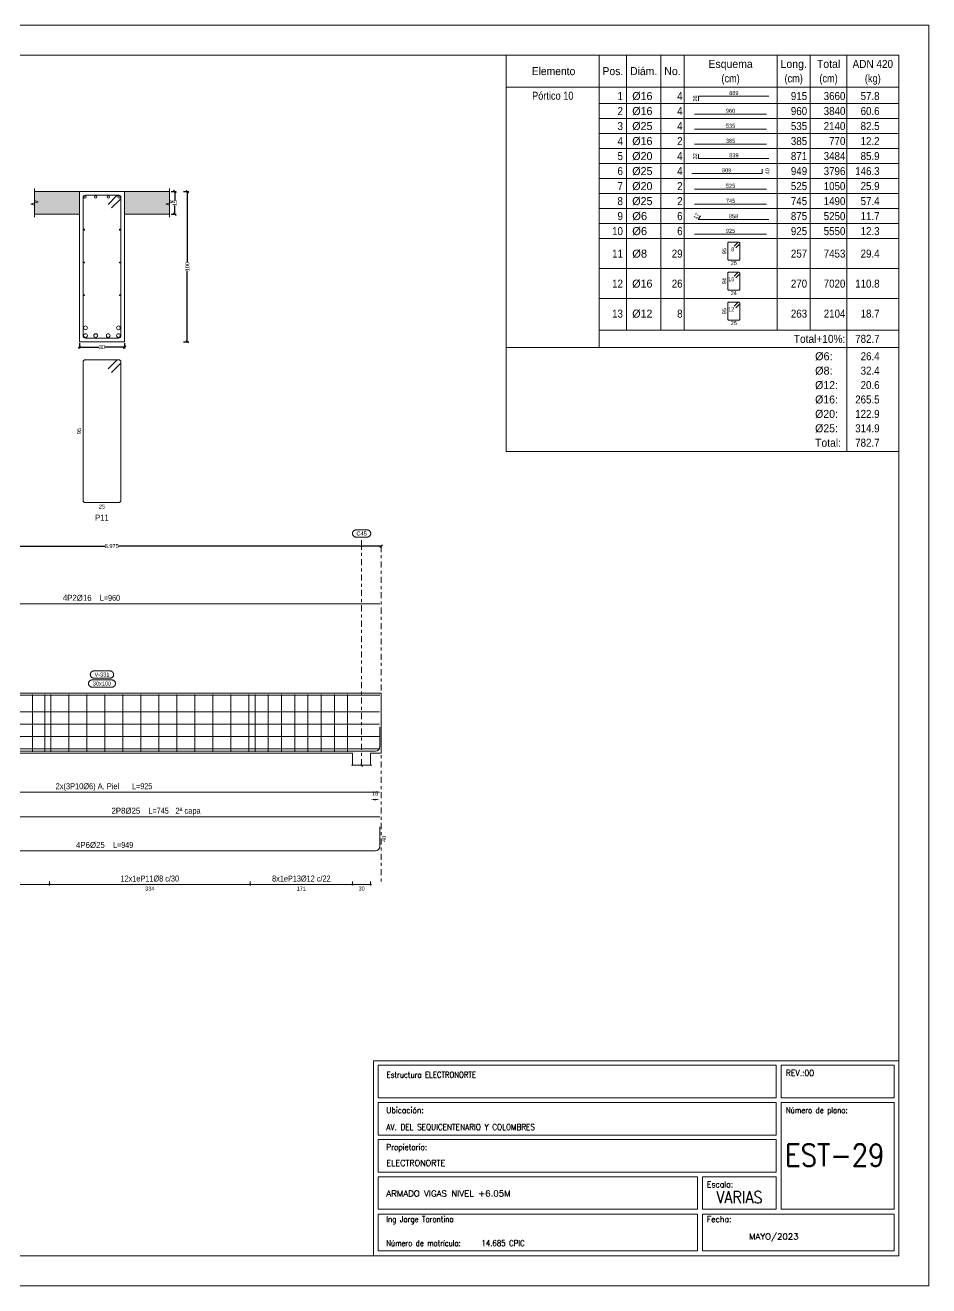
# Model space of a CAD drawing. Header units: millimetres. Extents: x 3 to 479, y -191 to 120.
# Drawn here: x 291.65 to 321.75, y 21.26 to 63.26 of the extents above; entities that cross this region are included whole.
import ezdxf
from ezdxf.enums import TextEntityAlignment as Align

# ---------------------------------------------------------------- set-up
doc = ezdxf.new("R2010")
doc.units = ezdxf.units.MM
doc.linetypes.add('CYPE_RAYAPUNTO', pattern=[0.4125, 0.2025, -0.105, 0, -0.105])
for name, color, linetype, lineweight in [('ALZ_ARM_LONG_ARM_TEXTOS', 3, 'Continuous', 9), ('ALZ_ARM_LONG_TXT_IND_CAPA_ARM_LONG', 3, 'Continuous', 9), ('ALZ_ARM_LONG_TXT_LONG', 3, 'Continuous', 9), ('ALZ_ARM_TRANS_TXT_EST', 3, 'Continuous', 9), ('ALZ_CONT_NUDOS', 122, 'Continuous', 9), ('ALZ_CONT_VIG_HORMIGON', 2, 'Continuous', 9), ('ALZ_COT_COT_ANCLAJES', 3, 'Continuous', 0), ('ALZ_COT_COT_ARM', 3, 'Continuous', 0), ('ALZ_COT_COT_EST', 3, 'Continuous', 0), ('ALZ_COT_COT_LIN_APOYOS', 2, 'CYPE_RAYAPUNTO', 0), ('ALZ_COT_LONGITUD_PROYECTADA', 122, 'Continuous', 0), ('ALZ_COT_TEXTOS_ESTRIBOS', 122, 'Continuous', 0), ('ALZ_REF_COT_LIN_AUX_COTA', 2, 'CYPE_RAYAPUNTO', 9), ('ALZ_REF_REF_NOMBRE', 3, 'Continuous', 9), ('ALZ_REF_REF_REFERENCIA', 3, 'Continuous', 9), ('ALZ_REF_TEXTO_REF_NOMBRE', 3, 'Continuous', 9), ('ALZ_REF_TEXTO_REF_REFERENCIA', 3, 'Continuous', 9), ('ARM_LONGITUDINAL_Ø16', 212, 'Continuous', 9), ('ARM_LONGITUDINAL_Ø25', 20, 'Continuous', 9), ('ARM_LONGITUDINAL_Ø6', 151, 'Continuous', 9), ('ARM_TRANSVERSAL_Ø12', 171, 'Continuous', 9), ('ARM_TRANSVERSAL_Ø16', 212, 'Continuous', 9), ('ARM_TRANSVERSAL_Ø8', 32, 'Continuous', 9), ('CYPE', 7, 'Continuous', 0), ('DESPIECES_TABLA', 7, 'Continuous', 9), ('RECUAD_LIMITES', 2, 'Continuous', 0), ('RECUAD_MARCO', 1, 'Continuous', 20), ('SEC_CONT_FORJADOS_SECCION', 8, 'Continuous', 9), ('SEC_CONT_VIG_HORMIGON_SECCION', 2, 'Continuous', 9), ('SEC_COTAS_SEC_DIM_VIGA', 122, 'Continuous', 0), ('SEC_COTAS_TEXTOS_DESPIECE_ESTRIBADO', 122, 'Continuous', 0), ('SEC_REF_TXT_POSICIONES_ARM_ESTRIBOS', 1, 'Continuous', 9), ('TABLAS', 1, 'Continuous', 9), ('TEXTO_TABLAS', 1, 'Continuous', 0), ('TEXTOS_COTAS_DESPIECES_TABLA', 1, 'Continuous', 0)]:
    doc.layers.add(name, color=color, linetype=linetype, lineweight=lineweight)
doc.styles.add('CYPETXT', font='romans__.ttf', dxfattribs={"height": 0.2})
doc.styles.add('CYPETXT_0.2_romans', font='arial.ttf', dxfattribs={"height": 0.133333})
doc.styles.add('CYPETXT_romans', font='arial.ttf', dxfattribs={"height": 0.2})
doc.dimstyles.new('cype_arrow', dxfattribs={"dimtxt": 0.18, "dimasz": 0.15, "dimexe": 0.05, "dimexo": 0.05, "dimgap": 0, "dimtad": 0, "dimdec": 4, "dimzin": 0, "dimdsep": 46, "dimtxsty": 'CYPETXT_0.2_romans', "dimcen": 0.09, "dimadec": 0, "dimazin": 0, "dimtfac": 1, "dimtdec": 4, "dimtofl": 0, "dimtmove": 2, "dimatfit": 3, "dimfxl": 1, "dimtolj": 1, "dimtzin": 0, "dimarcsym": 0})
doc.dimstyles.new('cype_oblique', dxfattribs={"dimtxt": 0.18, "dimasz": 0.18, "dimexe": 0.05, "dimexo": 0.05, "dimgap": 0, "dimtad": 0, "dimdec": 4, "dimzin": 0, "dimdsep": 46, "dimtxsty": 'CYPETXT_0.2_romans', "dimblk": 'OBLIQUE', "dimtsz": 0.04, "dimcen": 0.09, "dimadec": 0, "dimazin": 0, "dimtfac": 1, "dimtdec": 4, "dimtofl": 0, "dimtmove": 2, "dimatfit": 3, "dimfxl": 1, "dimtolj": 1, "dimtzin": 0, "dimarcsym": 0})

# ---------------------------------------------------------------- blocks, each defined once
blk = doc.blocks.new('*D1189')
at = {"layer": 'Defpoints', "color": 0, "transparency": 16777216}
for p in [(293.453, 52.712), (294.953, 52.712), (294.953, 52.534)]:
    blk.add_point(p, dxfattribs=at)
at = {"layer": 'SEC_COTAS_SEC_DIM_VIGA', "color": 0, "lineweight": -2, "transparency": 16777216}
for p, q in [((293.413, 52.494), (293.493, 52.574)), ((293.453, 52.662), (293.453, 52.484)), ((293.453, 52.534), (294.108, 52.534)), ((294.953, 52.534), (294.298, 52.534)), ((294.913, 52.494), (294.993, 52.574)), ((294.953, 52.662), (294.953, 52.484))]:
    blk.add_line(p, q, dxfattribs=at)
at = {"layer": 'SEC_COTAS_SEC_DIM_VIGA', "color": 0, "transparency": 16777216, "insert": (294.203, 52.534), "char_height": 0.1333, "attachment_point": 5, "style": 'CYPETXT_0.2_romans'}
blk.add_mtext('\\A1;30', dxfattribs=at)
blk = doc.blocks.new('_OBLIQUE')
at = {"color": 0, "linetype": 'ByBlock', "lineweight": -2}
blk.add_line((-0.5, -0.5), (0.5, 0.5), dxfattribs=at)
blk = doc.blocks.new('*D1190')
at = {"layer": 'Defpoints', "color": 0, "transparency": 16777216}
for p in [(296.453, 57.712), (296.63, 57.712), (296.453, 56.962)]:
    blk.add_point(p, dxfattribs=at)
at = {"layer": 'SEC_COTAS_SEC_DIM_VIGA', "color": 0, "lineweight": -2, "transparency": 16777216}
for p, q in [((296.503, 57.712), (296.68, 57.712)), ((296.67, 57.672), (296.59, 57.752)), ((296.63, 57.712), (296.63, 57.427)), ((296.63, 56.962), (296.63, 57.247)), ((296.503, 56.962), (296.68, 56.962)), ((296.67, 56.922), (296.59, 57.002))]:
    blk.add_line(p, q, dxfattribs=at)
at = {"layer": 'SEC_COTAS_SEC_DIM_VIGA', "color": 0, "transparency": 16777216, "insert": (296.63, 57.337), "char_height": 0.1333, "attachment_point": 5, "rotation": 90, "style": 'CYPETXT_0.2_romans'}
blk.add_mtext('\\A1;15', dxfattribs=at)
blk = doc.blocks.new('*D1191')
at = {"layer": 'Defpoints', "color": 0, "transparency": 16777216}
for p in [(296.869, 57.712), (297.046, 57.712), (296.869, 52.712)]:
    blk.add_point(p, dxfattribs=at)
at = {"layer": 'SEC_COTAS_SEC_DIM_VIGA', "color": 0, "lineweight": -2, "transparency": 16777216}
for p, q in [((296.919, 57.712), (297.096, 57.712)), ((297.086, 57.672), (297.006, 57.752)), ((297.046, 57.712), (297.046, 55.353)), ((297.046, 52.712), (297.046, 55.071)), ((296.919, 52.712), (297.096, 52.712)), ((297.086, 52.672), (297.006, 52.752))]:
    blk.add_line(p, q, dxfattribs=at)
at = {"layer": 'SEC_COTAS_SEC_DIM_VIGA', "color": 0, "transparency": 16777216, "insert": (297.046, 55.212), "char_height": 0.1333, "attachment_point": 5, "rotation": 90, "style": 'CYPETXT_0.2_romans'}
blk.add_mtext('\\A1;100', dxfattribs=at)
blk = doc.blocks.new('*D1197')
at = {"layer": 'ALZ_COT_LONGITUD_PROYECTADA', "color": 0, "lineweight": -2, "transparency": 16777216}
for p, q in [((285.513, 45.862), (285.593, 45.942)), ((285.553, 45.902), (294.303, 45.902)), ((303.503, 45.902), (294.754, 45.902)), ((303.463, 45.862), (303.543, 45.942))]:
    blk.add_line(p, q, dxfattribs=at)
at = {"layer": 'Defpoints', "color": 0, "transparency": 16777216}
for p in [(285.553, 45.902), (285.553, 45.902), (303.503, 45.902)]:
    blk.add_point(p, dxfattribs=at)
at = {"layer": 'ALZ_COT_LONGITUD_PROYECTADA', "color": 0, "transparency": 16777216, "insert": (294.528, 45.902), "char_height": 0.1333, "attachment_point": 5, "style": 'CYPETXT_0.2_romans'}
blk.add_mtext('\\A1;8.975', dxfattribs=at)
blk = doc.blocks.new('*D1198')
at = {"layer": 'ALZ_COT_COT_ARM', "color": 0, "transparency": 16777216}
for points in [[(303.303, 37.482), (303.303, 37.432), (303.153, 37.457)], [(303.303, 37.482), (303.303, 37.432), (303.453, 37.457)]]:
    blk.add_solid(points, dxfattribs=at)
at = {"layer": 'Defpoints', "color": 0, "transparency": 16777216}
for p in [(303.153, 37.457), (303.453, 37.457), (303.453, 37.457)]:
    blk.add_point(p, dxfattribs=at)
at = {"layer": 'ALZ_COT_COT_ARM', "color": 0, "transparency": 16777216, "insert": (303.303, 37.661), "char_height": 0.1333, "attachment_point": 5, "style": 'CYPETXT_0.2_romans'}
blk.add_mtext('\\A1;15', dxfattribs=at)

msp = doc.modelspace()

# ---------------------------------------------------------------- hatches: boundary and pattern name
at = {"layer": 'SEC_CONT_FORJADOS_SECCION', "true_color": 0xdad7d3}
for points in [[(291.95306, 57.71183), (293.45306, 57.71183), (293.45306, 56.96183), (291.95306, 56.96183)], [(296.45306, 57.71183), (294.95306, 57.71183), (294.95306, 56.96183), (296.45306, 56.96183)]]:
    msp.add_hatch(color=254, dxfattribs=at).paths.add_polyline_path(points)

# ---------------------------------------------------------------- linework, layer by layer
at = {"layer": 'ALZ_CONT_NUDOS'}
for p, q in [((302.55306, 39.00258), (302.55306, 38.60258)), ((303.15306, 39.00258), (303.15306, 38.60258))]:
    msp.add_line(p, q, dxfattribs=at)
for points in [[(302.55306, 41.00258), (303.15306, 41.00258), (303.50306, 41.00258), (303.50306, 39.00258), (303.15306, 39.00258)], [(302.51306, 38.60258), (302.82306, 38.60258), (302.83806, 38.65258), (302.86806, 38.55258), (302.88306, 38.60258), (303.19306, 38.60258)]]:
    msp.add_lwpolyline(points, dxfattribs=at)
at = {"layer": 'ALZ_CONT_VIG_HORMIGON'}
for p, q in [((285.85306, 41.00258), (302.55306, 41.00258)), ((285.85306, 39.00258), (302.55306, 39.00258))]:
    msp.add_line(p, q, dxfattribs=at)
at = {"layer": 'ALZ_COT_COT_EST'}
for p, q in [((292.45644, 34.62577), (292.45644, 34.72577)), ((299.13644, 34.62577), (299.13644, 34.72577)), ((302.55306, 34.62577), (302.55306, 34.72577))]:
    msp.add_line(p, q, dxfattribs=at)
for points in [[(285.85306, 34.62577), (292.45644, 34.62577), (292.45644, 34.72577)], [(292.45644, 34.62577), (299.13644, 34.62577), (299.13644, 34.72577)], [(299.13644, 34.62577), (302.55306, 34.62577), (302.55306, 34.72577)], [(302.55306, 34.62577), (303.15306, 34.62577), (303.15306, 34.72577)]]:
    msp.add_lwpolyline(points, dxfattribs=at)
for centre in [(292.45644, 34.62577), (292.45644, 34.62577), (299.13644, 34.62577), (299.13644, 34.62577), (302.55306, 34.62577), (302.55306, 34.62577), (303.15306, 34.62577)]:
    msp.add_circle(centre, 0.02, dxfattribs=at)
at = {"layer": 'ALZ_COT_COT_LIN_APOYOS'}
msp.add_line((303.50306, 45.90205), (303.50306, 34.62577), dxfattribs=at)
at = {"layer": 'ALZ_REF_COT_LIN_AUX_COTA'}
for p, q in [((302.85306, 45.90205), (302.85306, 46.20205)), ((302.85306, 38.60258), (302.85306, 45.90205))]:
    msp.add_line(p, q, dxfattribs=at)
at = {"layer": 'ALZ_REF_REF_NOMBRE'}
for points in [[(294.47106, 41.74258), (294.47908, 41.74231), (294.48706, 41.74151), (294.49497, 41.74017), (294.50277, 41.73831), (294.51043, 41.73594), (294.51791, 41.73306), (294.52519, 41.72968), (294.53222, 41.72583), (294.53898, 41.72151), (294.54543, 41.71675), (294.55156, 41.71158), (294.55732, 41.706), (294.5627, 41.70005), (294.56767, 41.69376), (294.57221, 41.68715), (294.5763, 41.68025), (294.57992, 41.67309), (294.58305, 41.66571), (294.58568, 41.65813), (294.5878, 41.6504), (294.58939, 41.64254), (294.59046, 41.63459), (294.591, 41.62659), (294.591, 41.61857), (294.59046, 41.61057), (294.58939, 41.60262), (294.5878, 41.59476), (294.58568, 41.58702), (294.58305, 41.57945), (294.57992, 41.57206), (294.5763, 41.56491), (294.57221, 41.55801), (294.56767, 41.5514), (294.5627, 41.5451), (294.55732, 41.53915), (294.55156, 41.53358), (294.54543, 41.5284), (294.53898, 41.52364), (294.53222, 41.51933), (294.52519, 41.51547), (294.51791, 41.5121), (294.51043, 41.50922), (294.50277, 41.50684), (294.49497, 41.50498), (294.48706, 41.50365), (294.47908, 41.50285), (294.47106, 41.50258), (293.93506, 41.50258), (293.92705, 41.50285), (293.91907, 41.50365), (293.91116, 41.50498), (293.90336, 41.50684), (293.8957, 41.50922), (293.88822, 41.5121), (293.88094, 41.51547), (293.87391, 41.51933), (293.86715, 41.52364), (293.86069, 41.5284), (293.85457, 41.53358), (293.84881, 41.53915), (293.84343, 41.5451), (293.83846, 41.5514), (293.83392, 41.55801), (293.82983, 41.56491), (293.82621, 41.57206), (293.82308, 41.57945), (293.82045, 41.58702), (293.81833, 41.59476), (293.81674, 41.60262), (293.81567, 41.61057), (293.81513, 41.61857), (293.81513, 41.62659), (293.81567, 41.63459), (293.81674, 41.64254), (293.81833, 41.6504), (293.82045, 41.65813), (293.82308, 41.66571), (293.82621, 41.67309), (293.82983, 41.68025), (293.83392, 41.68715), (293.83846, 41.69376), (293.84343, 41.70005), (293.84881, 41.706), (293.85457, 41.71158), (293.86069, 41.71675), (293.86715, 41.72151), (293.87391, 41.72583), (293.88094, 41.72968), (293.88822, 41.73306), (293.8957, 41.73594), (293.90336, 41.73831), (293.91116, 41.74017), (293.91907, 41.74151), (293.92705, 41.74231), (293.93506, 41.74258), (294.47106, 41.74258)], [(294.53206, 41.44258), (294.54008, 41.44231), (294.54806, 41.44151), (294.55597, 41.44017), (294.56377, 41.43831), (294.57143, 41.43594), (294.57891, 41.43306), (294.58619, 41.42968), (294.59322, 41.42583), (294.59998, 41.42151), (294.60643, 41.41675), (294.61256, 41.41158), (294.61832, 41.406), (294.6237, 41.40005), (294.62867, 41.39376), (294.63321, 41.38715), (294.6373, 41.38025), (294.64092, 41.37309), (294.64405, 41.36571), (294.64668, 41.35813), (294.6488, 41.3504), (294.65039, 41.34254), (294.65146, 41.33459), (294.652, 41.32659), (294.652, 41.31857), (294.65146, 41.31057), (294.65039, 41.30262), (294.6488, 41.29476), (294.64668, 41.28702), (294.64405, 41.27945), (294.64092, 41.27206), (294.6373, 41.26491), (294.63321, 41.25801), (294.62867, 41.2514), (294.6237, 41.2451), (294.61832, 41.23915), (294.61256, 41.23358), (294.60643, 41.2284), (294.59998, 41.22364), (294.59322, 41.21933), (294.58619, 41.21547), (294.57891, 41.2121), (294.57143, 41.20922), (294.56377, 41.20684), (294.55597, 41.20498), (294.54806, 41.20365), (294.54008, 41.20285), (294.53206, 41.20258), (293.87406, 41.20258), (293.86605, 41.20285), (293.85807, 41.20365), (293.85016, 41.20498), (293.84236, 41.20684), (293.8347, 41.20922), (293.82722, 41.2121), (293.81994, 41.21547), (293.81291, 41.21933), (293.80615, 41.22364), (293.79969, 41.2284), (293.79357, 41.23358), (293.78781, 41.23915), (293.78243, 41.2451), (293.77746, 41.2514), (293.77292, 41.25801), (293.76883, 41.26491), (293.76521, 41.27206), (293.76208, 41.27945), (293.75945, 41.28702), (293.75733, 41.29476), (293.75574, 41.30262), (293.75467, 41.31057), (293.75413, 41.31857), (293.75413, 41.32659), (293.75467, 41.33459), (293.75574, 41.34254), (293.75733, 41.3504), (293.75945, 41.35813), (293.76208, 41.36571), (293.76521, 41.37309), (293.76883, 41.38025), (293.77292, 41.38715), (293.77746, 41.39376), (293.78243, 41.40005), (293.78781, 41.406), (293.79357, 41.41158), (293.79969, 41.41675), (293.80615, 41.42151), (293.81291, 41.42583), (293.81994, 41.42968), (293.82722, 41.43306), (293.8347, 41.43594), (293.84236, 41.43831), (293.85016, 41.44017), (293.85807, 41.44151), (293.86605, 41.44231), (293.87406, 41.44258), (294.53206, 41.44258)]]:
    msp.add_lwpolyline(points, close=True, dxfattribs=at)
at = {"layer": 'ALZ_REF_REF_REFERENCIA'}
msp.add_lwpolyline([(303.03706, 46.44205), (303.04508, 46.44178), (303.05306, 46.44098), (303.06097, 46.43964), (303.06877, 46.43778), (303.07643, 46.43541), (303.08391, 46.43252), (303.09119, 46.42915), (303.09822, 46.42529), (303.10498, 46.42098), (303.11143, 46.41622), (303.11756, 46.41104), (303.12332, 46.40547), (303.1287, 46.39952), (303.13367, 46.39323), (303.13821, 46.38662), (303.1423, 46.37972), (303.14592, 46.37256), (303.14905, 46.36518), (303.15168, 46.3576), (303.1538, 46.34986), (303.15539, 46.34201), (303.15646, 46.33406), (303.157, 46.32606), (303.157, 46.31804), (303.15646, 46.31003), (303.15539, 46.30209), (303.1538, 46.29423), (303.15168, 46.28649), (303.14905, 46.27892), (303.14592, 46.27153), (303.1423, 46.26438), (303.13821, 46.25748), (303.13367, 46.25086), (303.1287, 46.24457), (303.12332, 46.23862), (303.11756, 46.23305), (303.11143, 46.22787), (303.10498, 46.22311), (303.09822, 46.2188), (303.09119, 46.21494), (303.08391, 46.21157), (303.07643, 46.20869), (303.06877, 46.20631), (303.06097, 46.20445), (303.05306, 46.20312), (303.04508, 46.20231), (303.03706, 46.20205), (302.66906, 46.20205), (302.66105, 46.20231), (302.65307, 46.20312), (302.64516, 46.20445), (302.63736, 46.20631), (302.6297, 46.20869), (302.62222, 46.21157), (302.61494, 46.21494), (302.60791, 46.2188), (302.60115, 46.22311), (302.59469, 46.22787), (302.58857, 46.23305), (302.58281, 46.23862), (302.57743, 46.24457), (302.57246, 46.25086), (302.56792, 46.25748), (302.56383, 46.26438), (302.56021, 46.27153), (302.55708, 46.27892), (302.55445, 46.28649), (302.55233, 46.29423), (302.55074, 46.30209), (302.54967, 46.31003), (302.54913, 46.31804), (302.54913, 46.32606), (302.54967, 46.33406), (302.55074, 46.34201), (302.55233, 46.34986), (302.55445, 46.3576), (302.55708, 46.36518), (302.56021, 46.37256), (302.56383, 46.37972), (302.56792, 46.38662), (302.57246, 46.39323), (302.57743, 46.39952), (302.58281, 46.40547), (302.58857, 46.41104), (302.59469, 46.41622), (302.60115, 46.42098), (302.60791, 46.42529), (302.61494, 46.42915), (302.62222, 46.43252), (302.6297, 46.43541), (302.63736, 46.43778), (302.64516, 46.43964), (302.65307, 46.44098), (302.66105, 46.44178), (302.66906, 46.44205), (303.03706, 46.44205)], close=True, dxfattribs=at)
at = {"layer": 'ARM_LONGITUDINAL_Ø16'}
for points in [[(303.46306, 43.97833), (284.26306, 43.97833)], [(303.46306, 40.93058), (284.26306, 40.93058)]]:
    msp.add_lwpolyline(points, dxfattribs=at)
for centre in [(293.63306, 57.53183), (293.99306, 57.53183), (294.41306, 57.53183), (294.77306, 57.53183)]:
    msp.add_circle(centre, 0.04, dxfattribs=at)
at = {"layer": 'ARM_LONGITUDINAL_Ø25'}
for points in [[(303.46306, 39.87458), (303.46306, 39.22458), (303.45165, 39.16717), (303.41913, 39.11851), (303.37047, 39.086), (303.31306, 39.07458), (285.29306, 39.07458)], [(303.46306, 39.14391), (288.56306, 39.14391)], [(303.46306, 36.54577), (303.46306, 35.89577), (303.45165, 35.83837), (303.41913, 35.78971), (303.37047, 35.75719), (303.31306, 35.74577), (285.29306, 35.74577)], [(303.46306, 36.88577), (288.56306, 36.88577)]]:
    msp.add_lwpolyline(points, dxfattribs=at)
for centre in [(293.65556, 53.17266), (293.65556, 52.91433), (293.99306, 52.91433), (294.41306, 52.91433), (294.75056, 53.17266), (294.75056, 52.91433)]:
    msp.add_circle(centre, 0.0625, dxfattribs=at)
at = {"layer": 'ARM_LONGITUDINAL_Ø6'}
for points in [[(284.95306, 40.37991), (303.45306, 40.37991)], [(284.95306, 39.96791), (303.45306, 39.96791)], [(284.95306, 39.55591), (303.45306, 39.55591)], [(284.95306, 37.70257), (303.45306, 37.70257)]]:
    msp.add_lwpolyline(points, dxfattribs=at)
for centre in [(293.60806, 56.44204), (294.79806, 56.44204), (293.60806, 55.35225), (294.79806, 55.35225), (293.60806, 54.26246), (294.79806, 54.26246)]:
    msp.add_circle(centre, 0.015, dxfattribs=at)
at = {"layer": 'ARM_TRANSVERSAL_Ø12'}
for p, q in [((299.30475, 40.96258), (299.30475, 39.04258)), ((299.74475, 40.96258), (299.74475, 39.04258)), ((300.18475, 40.96258), (300.18475, 39.04258)), ((300.62475, 40.96258), (300.62475, 39.04258)), ((301.06475, 40.96258), (301.06475, 39.04258)), ((301.50475, 40.96258), (301.50475, 39.04258)), ((301.94475, 40.96258), (301.94475, 39.04258)), ((302.38475, 40.96258), (302.38475, 39.04258))]:
    msp.add_line(p, q, dxfattribs=at)
at = {"layer": 'ARM_TRANSVERSAL_Ø16'}
for p, q in [((291.88475, 40.96258), (291.88475, 39.04258)), ((292.30475, 40.96258), (292.30475, 39.04258))]:
    msp.add_line(p, q, dxfattribs=at)
at = {"layer": 'ARM_TRANSVERSAL_Ø8'}
for p, q in [((292.49644, 40.96258), (292.49644, 39.04258)), ((293.09644, 40.96258), (293.09644, 39.04258)), ((293.69644, 40.96258), (293.69644, 39.04258)), ((294.29644, 40.96258), (294.29644, 39.04258)), ((294.89644, 40.96258), (294.89644, 39.04258)), ((295.49644, 40.96258), (295.49644, 39.04258)), ((296.09644, 40.96258), (296.09644, 39.04258)), ((296.69644, 40.96258), (296.69644, 39.04258)), ((297.29644, 40.96258), (297.29644, 39.04258)), ((297.89644, 40.96258), (297.89644, 39.04258)), ((298.49644, 40.96258), (298.49644, 39.04258)), ((299.09644, 40.96258), (299.09644, 39.04258))]:
    msp.add_line(p, q, dxfattribs=at)
for points in [[(294.52606, 57.16815), (294.8089, 57.45099), (294.81916, 57.4635), (294.82679, 57.47776), (294.83148, 57.49324), (294.83306, 57.50933), (294.83148, 57.52543), (294.82679, 57.5409), (294.81916, 57.55517), (294.8089, 57.56767), (294.7964, 57.57793), (294.78214, 57.58555), (294.76666, 57.59025), (294.75056, 57.59183), (293.65556, 57.59183), (293.62399, 57.58555), (293.59723, 57.56767), (293.57934, 57.5409), (293.57306, 57.50933), (293.57306, 52.91433), (293.57934, 52.88276), (293.59723, 52.85599), (293.62399, 52.83811), (293.65556, 52.83183), (294.75056, 52.83183), (294.78214, 52.83811), (294.8089, 52.85599), (294.82679, 52.88276), (294.83306, 52.91433), (294.83306, 57.50933), (294.83148, 57.52543), (294.82679, 57.5409), (294.81916, 57.55517), (294.8089, 57.56767), (294.7964, 57.57793), (294.78214, 57.58555), (294.76666, 57.59025), (294.75056, 57.59183), (294.73766, 57.59082), (294.72507, 57.58779), (294.71311, 57.58284), (294.70207, 57.57607), (294.69223, 57.56767), (294.40939, 57.28482)], [(294.52606, 51.68882), (294.8089, 51.97166), (294.81916, 51.98416), (294.82679, 51.99843), (294.83148, 52.0139), (294.83306, 52.03), (294.83148, 52.04609), (294.82679, 52.06157), (294.81916, 52.07583), (294.8089, 52.08833), (294.7964, 52.09859), (294.78214, 52.10622), (294.76666, 52.11091), (294.75056, 52.1125), (293.65556, 52.1125), (293.62399, 52.10622), (293.59723, 52.08833), (293.57934, 52.06157), (293.57306, 52.03), (293.57306, 47.435), (293.57934, 47.40343), (293.59723, 47.37666), (293.62399, 47.35878), (293.65556, 47.3525), (294.75056, 47.3525), (294.78214, 47.35878), (294.8089, 47.37666), (294.82679, 47.40343), (294.83306, 47.435), (294.83306, 52.03), (294.83148, 52.04609), (294.82679, 52.06157), (294.81916, 52.07583), (294.8089, 52.08833), (294.7964, 52.09859), (294.78214, 52.10622), (294.76666, 52.11091), (294.75056, 52.1125), (294.73766, 52.11148), (294.72507, 52.10846), (294.71311, 52.10351), (294.70207, 52.09674), (294.69223, 52.08833), (294.40939, 51.80549)]]:
    msp.add_lwpolyline(points, dxfattribs=at)
at = {"layer": 'CYPE', "color": 1}
for points in [[(303.24593, 22.25684), (320.74593, 22.25684), (320.74593, 28.75684), (303.24593, 28.75684), (303.24593, 22.25684)], [(303.40593, 27.51684), (316.66593, 27.51684), (316.66593, 28.60684), (303.40593, 28.60684), (303.40593, 27.51684)], [(316.82593, 27.51684), (320.59593, 27.51684), (320.59593, 28.60684), (316.82593, 28.60684), (316.82593, 27.51684)], [(303.40593, 26.27684), (316.66593, 26.27684), (316.66593, 27.36684), (303.40593, 27.36684), (303.40593, 26.27684)], [(316.82593, 23.80684), (320.59593, 23.80684), (320.59593, 27.36684), (316.82593, 27.36684), (316.82593, 23.80684)], [(303.40593, 25.04684), (316.66593, 25.04684), (316.66593, 26.12684), (303.40593, 26.12684), (303.40593, 25.04684)], [(303.40593, 23.80684), (314.04593, 23.80684), (314.04593, 24.88684), (303.40593, 24.88684), (303.40593, 23.80684)], [(314.20593, 23.80684), (316.66593, 23.80684), (316.66593, 24.88684), (314.20593, 24.88684), (314.20593, 23.80684)], [(303.40593, 22.41684), (314.04593, 22.41684), (314.04593, 23.64684), (303.40593, 23.64684), (303.40593, 22.41684)], [(314.20593, 22.41684), (320.59593, 22.41684), (320.59593, 23.64684), (314.20593, 23.64684), (314.20593, 22.41684)]]:
    msp.add_lwpolyline(points, close=True, dxfattribs=at)
at = {"layer": 'DESPIECES_TABLA'}
for points in [[(314.0729, 60.73896), (314.0729, 60.88896), (316.41771, 60.88896)], [(313.94393, 60.29484), (316.34393, 60.29484)], [(313.94393, 59.79484), (316.34393, 59.79484)], [(313.94393, 59.29484), (316.34393, 59.29484)], [(314.07282, 58.964), (314.07282, 58.814), (316.41772, 58.814)], [(313.85167, 58.31405), (316.1936, 58.31405), (316.1936, 58.46405)], [(313.94393, 57.79484), (316.34393, 57.79484)], [(313.94393, 57.29484), (316.34393, 57.29484)], [(314.13661, 56.91022), (314.06161, 56.78032), (316.42067, 56.78032)], [(313.94393, 56.29484), (316.34393, 56.29484)], [(315.31723, 55.8412), (315.43966, 55.96363), (315.4444, 55.96941), (315.44792, 55.97599), (315.45009, 55.98314), (315.45082, 55.99057), (315.45009, 55.998), (315.44792, 56.00515), (315.4444, 56.01173), (315.43966, 56.0175), (315.43389, 56.02224), (315.4273, 56.02576), (315.42016, 56.02793), (315.41272, 56.02866), (315.08534, 56.02866), (315.07076, 56.02576), (315.05841, 56.0175), (315.05015, 56.00515), (315.04725, 55.99057), (315.04725, 55.46675), (315.05015, 55.45218), (315.05841, 55.43982), (315.07076, 55.43156), (315.08534, 55.42866), (315.41272, 55.42866), (315.4273, 55.43156), (315.43966, 55.43982), (315.44792, 55.45218), (315.45082, 55.46675), (315.45082, 55.99057), (315.45009, 55.998), (315.44792, 56.00515), (315.4444, 56.01173), (315.43966, 56.0175), (315.43389, 56.02224), (315.4273, 56.02576), (315.42016, 56.02793), (315.41272, 56.02866), (315.40529, 56.02793), (315.39815, 56.02576), (315.39156, 56.02224), (315.38579, 56.0175), (315.26335, 55.89507)], [(315.31792, 54.84271), (315.43945, 54.96424), (315.44416, 54.96997), (315.44765, 54.97651), (315.4498, 54.9836), (315.45053, 54.99098), (315.4498, 54.99836), (315.44765, 55.00545), (315.44416, 55.01199), (315.43945, 55.01772), (315.43372, 55.02242), (315.42719, 55.02592), (315.42009, 55.02807), (315.41272, 55.02879), (315.08498, 55.02879), (315.07051, 55.02592), (315.05824, 55.01772), (315.05005, 55.00545), (315.04717, 54.99098), (315.04717, 54.46661), (315.05005, 54.45214), (315.05824, 54.43987), (315.07051, 54.43167), (315.08498, 54.42879), (315.41272, 54.42879), (315.42719, 54.43167), (315.43945, 54.43987), (315.44765, 54.45214), (315.45053, 54.46661), (315.45053, 54.99098), (315.4498, 54.99836), (315.44765, 55.00545), (315.44416, 55.01199), (315.43945, 55.01772), (315.43372, 55.02242), (315.42719, 55.02592), (315.42009, 55.02807), (315.41272, 55.02879), (315.40534, 55.02807), (315.39824, 55.02592), (315.39171, 55.02242), (315.38598, 55.01772), (315.26444, 54.89618)], [(315.31757, 53.84195), (315.43956, 53.96394), (315.44428, 53.96969), (315.44778, 53.97625), (315.44994, 53.98337), (315.45067, 53.99077), (315.44994, 53.99818), (315.44778, 54.0053), (315.44428, 54.01186), (315.43956, 54.01761), (315.43381, 54.02233), (315.42724, 54.02584), (315.42012, 54.028), (315.41272, 54.02873), (315.08516, 54.02873), (315.07064, 54.02584), (315.05832, 54.01761), (315.0501, 54.0053), (315.04721, 53.99077), (315.04721, 53.46668), (315.0501, 53.45216), (315.05832, 53.43984), (315.07064, 53.43162), (315.08516, 53.42873), (315.41272, 53.42873), (315.42724, 53.43162), (315.43956, 53.43984), (315.44778, 53.45216), (315.45067, 53.46668), (315.45067, 53.99077), (315.44994, 53.99818), (315.44778, 54.0053), (315.44428, 54.01186), (315.43956, 54.01761), (315.43381, 54.02233), (315.42724, 54.02584), (315.42012, 54.028), (315.41272, 54.02873), (315.40532, 54.028), (315.3982, 54.02584), (315.39163, 54.02233), (315.38588, 54.01761), (315.2639, 53.89563)]]:
    msp.add_lwpolyline(points, dxfattribs=at)
at = {"layer": 'RECUAD_LIMITES'}
msp.add_lwpolyline([(262.34593, 21.25684), (321.74593, 21.25684), (321.74593, 63.25684), (262.34593, 63.25684), (262.34593, 21.25684)], close=True, dxfattribs=at)
at = {"layer": 'RECUAD_MARCO'}
msp.add_lwpolyline([(264.84593, 22.25684), (320.74593, 22.25684), (320.74593, 62.25684), (264.84593, 62.25684), (264.84593, 22.25684)], close=True, dxfattribs=at)
at = {"layer": 'SEC_CONT_FORJADOS_SECCION'}
for points in [[(291.95306, 57.81183), (291.95306, 57.41183), (292.07806, 57.37433), (291.82806, 57.29933), (291.95306, 57.26183), (291.95306, 56.86183)], [(291.95306, 57.71183), (293.45306, 57.71183), (293.45306, 56.96183), (291.95306, 56.96183)], [(296.45306, 57.71183), (294.95306, 57.71183), (294.95306, 56.96183), (296.45306, 56.96183)], [(296.45306, 57.81183), (296.45306, 57.41183), (296.57806, 57.37433), (296.32806, 57.29933), (296.45306, 57.26183), (296.45306, 56.86183)]]:
    msp.add_lwpolyline(points, dxfattribs=at)
at = {"layer": 'SEC_CONT_FORJADOS_SECCION', "color": 254, "true_color": 0xdad7d3}
for points in [[(291.95306, 57.71183), (293.45306, 57.71183), (293.45306, 56.96183), (291.95306, 56.96183)], [(296.45306, 57.71183), (294.95306, 57.71183), (294.95306, 56.96183), (296.45306, 56.96183)]]:
    msp.add_lwpolyline(points, close=True, dxfattribs=at)
at = {"layer": 'SEC_CONT_VIG_HORMIGON_SECCION'}
msp.add_lwpolyline([(294.95306, 57.71183), (293.45306, 57.71183), (293.45306, 52.71183), (294.95306, 52.71183), (294.95306, 57.71183)], close=True, dxfattribs=at)
at = {"layer": 'TABLAS'}
for p, q in [((307.66993, 61.14684), (307.66993, 62.25684)), ((307.66993, 62.25684), (320.74593, 62.25684)), ((310.76993, 61.14684), (310.76993, 62.25684)), ((311.67393, 61.14684), (311.67393, 62.25684)), ((312.82193, 61.14684), (312.82193, 62.25684)), ((313.59393, 61.14684), (313.59393, 62.25684)), ((316.69393, 61.14684), (316.69393, 62.25684)), ((317.79793, 61.14684), (317.79793, 62.25684)), ((319.01793, 61.14684), (319.01793, 62.25684)), ((320.74593, 61.14684), (320.74593, 62.25684)), ((307.66993, 61.19684), (320.74593, 61.19684)), ((307.66993, 52.56684), (307.66993, 61.14684)), ((310.76993, 52.56684), (310.76993, 61.14684)), ((311.67393, 53.09684), (311.67393, 61.14684)), ((312.82193, 53.09684), (312.82193, 61.14684)), ((313.59393, 53.09684), (313.59393, 61.14684)), ((316.69393, 53.09684), (316.69393, 61.14684)), ((317.79793, 53.09684), (317.79793, 61.14684)), ((319.01793, 52.56684), (319.01793, 61.14684)), ((320.74593, 52.56684), (320.74593, 61.14684)), ((310.76993, 53.09684), (320.74593, 53.09684)), ((307.66993, 52.46684), (307.66993, 52.56684)), ((307.66993, 52.51684), (320.74593, 52.51684)), ((310.76993, 52.51684), (310.76993, 52.56684)), ((319.01793, 52.46684), (319.01793, 52.56684)), ((320.74593, 52.46684), (320.74593, 52.56684)), ((307.66993, 51.98684), (307.66993, 52.46684)), ((319.01793, 51.98684), (319.01793, 52.46684)), ((320.74593, 51.98684), (320.74593, 52.46684)), ((307.66993, 51.50684), (307.66993, 51.98684)), ((319.01793, 51.50684), (319.01793, 51.98684)), ((320.74593, 51.50684), (320.74593, 51.98684)), ((307.66993, 51.02684), (307.66993, 51.50684)), ((319.01793, 51.02684), (319.01793, 51.50684)), ((320.74593, 51.02684), (320.74593, 51.50684)), ((307.66993, 50.54684), (307.66993, 51.02684)), ((319.01793, 50.54684), (319.01793, 51.02684)), ((320.74593, 50.54684), (320.74593, 51.02684)), ((307.66993, 50.06684), (307.66993, 50.54684)), ((319.01793, 50.06684), (319.01793, 50.54684)), ((320.74593, 50.06684), (320.74593, 50.54684)), ((307.66993, 49.58684), (307.66993, 50.06684)), ((319.01793, 49.58684), (319.01793, 50.06684)), ((320.74593, 49.58684), (320.74593, 50.06684)), ((307.66993, 49.05684), (307.66993, 49.58684)), ((319.01793, 49.05684), (319.01793, 49.58684)), ((320.74593, 49.05684), (320.74593, 49.58684)), ((307.66993, 49.05684), (320.74593, 49.05684))]:
    msp.add_line(p, q, dxfattribs=at)
at = {"layer": 'TEXTO_TABLAS'}
for p, q in [((310.76993, 60.64684), (320.74593, 60.64684)), ((310.76993, 60.14684), (320.74593, 60.14684)), ((310.76993, 59.64684), (320.74593, 59.64684)), ((310.76993, 59.14684), (320.74593, 59.14684)), ((310.76993, 58.64684), (320.74593, 58.64684)), ((310.76993, 58.14684), (320.74593, 58.14684)), ((310.76993, 57.64684), (320.74593, 57.64684)), ((310.76993, 57.14684), (320.74593, 57.14684)), ((310.76993, 56.64684), (320.74593, 56.64684)), ((310.76993, 56.14684), (320.74593, 56.14684)), ((310.76993, 55.14684), (320.74593, 55.14684)), ((310.76993, 54.14684), (320.74593, 54.14684))]:
    msp.add_line(p, q, dxfattribs=at)

# ---------------------------------------------------------------- texts
at = {"layer": 'ALZ_ARM_LONG_ARM_TEXTOS', "style": 'CYPETXT_romans'}
for s, width, p in [('4P2%%c16', 0.935124, (293.37806, 44.07833)), ('2x(3P10%%c6) A. Piel', 0.851134, (293.71806, 37.80257)), ('2P8%%c25', 0.935124, (294.99956, 36.98577)), ('4P6%%c25', 0.935124, (293.81806, 35.84577))]:
    msp.add_text(s, height=0.2, dxfattribs=dict(at, width=width)).set_placement(p, align=Align.CENTER)
at = {"layer": 'ALZ_ARM_LONG_TXT_IND_CAPA_ARM_LONG', "style": 'CYPETXT_romans', "width": 0.816999}
msp.add_text('2ª capa', height=0.2, dxfattribs=at).set_placement((297.07156, 36.98577), align=Align.CENTER)
at = {"layer": 'ALZ_ARM_LONG_TXT_LONG', "style": 'CYPETXT_romans', "width": 0.785606}
for s, p in [(' L=960', (294.43656, 44.07833)), (' L=925', (295.51006, 37.80257)), (' L=745', (296.05806, 36.98577)), (' L=949', (294.87656, 35.84577))]:
    msp.add_text(s, height=0.2, dxfattribs=at).set_placement(p, align=Align.CENTER)
at = {"layer": 'ALZ_ARM_TRANS_TXT_EST', "style": 'CYPETXT_romans', "width": 0.837616}
for s, p in [('12x1eP11%%c8 c/30', (295.79644, 34.72577)), ('8x1eP13%%c12 c/22', (300.84475, 34.72577))]:
    msp.add_text(s, height=0.2, dxfattribs=at).set_placement(p, align=Align.CENTER)
at = {"layer": 'ALZ_COT_COT_ANCLAJES', "style": 'CYPETXT_romans', "width": 0.872274}
msp.add_text('40', height=0.133333, rotation=90, dxfattribs=at).set_placement((303.52973, 36.14577), align=Align.TOP_CENTER)
at = {"layer": 'ALZ_COT_TEXTOS_ESTRIBOS', "style": 'CYPETXT_romans', "width": 0.872274}
for s, p in [('334', (295.79644, 34.55911)), ('171', (300.84475, 34.55911)), ('30', (302.85306, 34.55911))]:
    msp.add_text(s, height=0.133333, dxfattribs=at).set_placement(p, align=Align.TOP_CENTER)
at = {"layer": 'ALZ_REF_TEXTO_REF_NOMBRE', "style": 'CYPETXT_romans'}
for s, width, p in [('V-331', 0.803518, (294.20306, 41.62258)), ('30x100', 0.875466, (294.20306, 41.32258))]:
    msp.add_text(s, height=0.133333, dxfattribs=dict(at, width=width)).set_placement(p, align=Align.MIDDLE_CENTER)
at = {"layer": 'ALZ_REF_TEXTO_REF_REFERENCIA', "style": 'CYPETXT_romans', "width": 0.8832}
msp.add_text('C45', height=0.133333, dxfattribs=at).set_placement((302.85306, 46.32205), align=Align.MIDDLE_CENTER)
at = {"layer": 'CYPE', "color": 5, "style": 'CYPETXT'}
for s, width, p in [('Estructura ELECTRONORTE', 0.842437, (303.68593, 28.18684)), ('AV. DEL SEQUICENTENARIO Y COLOMBRES', 0.887423, (303.67593, 26.44684)), ('ELECTRONORTE', 0.974409, (303.67593, 25.24684)), ('ARMADO VIGAS NIVEL +6.05M', 1.047361, (303.67593, 24.23247)), ('Ing Jorge Tarantino', 0.851105, (303.67593, 23.37684)), ('14.685 CPIC', 0.851936, (306.84593, 22.57684)), ('MAYO/2023', 1.047361, (315.75593, 22.79684))]:
    msp.add_text(s, height=0.2, dxfattribs=dict(at, width=width)).set_placement(p)
at = {"layer": 'CYPE', "color": 4, "style": 'CYPETXT'}
for s, width, p in [('REV.:00', 0.927655, (316.98593, 28.24684)), ('Ubicación:', 0.90604, (303.67593, 27.00684)), ('Número de plano:', 0.844847, (316.98593, 27.00684)), ('Propietario:', 0.885908, (303.67593, 25.77684)), ('Escala:', 0.925891, (314.35593, 24.53684)), ('Fecha:', 0.933698, (314.35593, 23.37684)), ('Número de matrícula:', 0.83516, (303.67593, 22.57684))]:
    msp.add_text(s, height=0.2, dxfattribs=dict(at, width=width)).set_placement(p)
at = {"layer": 'CYPE', "color": 5, "style": 'CYPETXT'}
for s, height, width, p in [('EST-29', 0.733333, 0.872274, (318.61593, 25.24351)), ('VARIAS', 0.4, 0.869965, (315.43593, 24.00684))]:
    msp.add_text(s, height=height, dxfattribs=dict(at, width=width)).set_placement(p, align=Align.CENTER)
at = {"layer": 'SEC_COTAS_TEXTOS_DESPIECE_ESTRIBADO', "style": 'CYPETXT_romans', "width": 0.872274}
msp.add_text('95', height=0.133333, rotation=90, dxfattribs=at).set_placement((293.5064, 49.7325), align=Align.CENTER)
msp.add_text('25', height=0.133333, dxfattribs=at).set_placement((294.20306, 47.28583), align=Align.TOP_CENTER)
at = {"layer": 'SEC_REF_TXT_POSICIONES_ARM_ESTRIBOS', "style": 'CYPETXT_romans', "width": 0.91451}
msp.add_text('P11', height=0.2, dxfattribs=at).set_placement((294.20306, 46.8525), align=Align.MIDDLE_CENTER)
at = {"layer": 'TEXTO_TABLAS', "style": 'CYPETXT_romans'}
for s, width, p in [('Elemento', 0.923378, (309.24493, 61.72684)), ('Pos.', 0.930268, (311.22193, 61.72684)), ('Diám.', 0.924488, (312.24793, 61.72684)), ('No.', 0.948905, (313.20793, 61.72684)), ('Esquema', 0.93681, (315.14393, 61.96684)), ('Long.', 0.9375, (317.24593, 61.96684)), ('Total', 0.935673, (318.40793, 61.96684)), ('ADN 420', 0.893197, (319.88193, 61.96684)), ('(cm)', 0.819001, (315.14393, 61.48684)), ('(cm)', 0.819001, (317.24593, 61.48684)), ('(cm)', 0.819001, (318.40793, 61.48684)), ('(kg)', 0.827954, (319.88193, 61.48684)), ('Pórtico 10', 0.820327, (309.21993, 60.90684))]:
    msp.add_text(s, height=0.266667, dxfattribs=dict(at, width=width)).set_placement(p, align=Align.MIDDLE_CENTER)
for s, height, width, p in [('1', 0.26667, 0.872274, (311.55793, 60.89684)), ('4', 0.26667, 0.872274, (313.54393, 60.89684)), ('915', 0.266667, 0.872274, (317.69393, 60.89684)), ('3660', 0.266667, 0.872274, (318.96793, 60.89684)), ('57.8', 0.266667, 0.869308, (320.10593, 60.89684)), ('2', 0.26667, 0.872274, (311.55793, 60.39684)), ('4', 0.26667, 0.872274, (313.54393, 60.39684)), ('960', 0.266667, 0.872274, (317.69393, 60.39684)), ('3840', 0.266667, 0.872274, (318.96793, 60.39684)), ('60.6', 0.266667, 0.869308, (320.10593, 60.39684)), ('3', 0.26667, 0.872274, (311.55793, 59.89684)), ('4', 0.26667, 0.872274, (313.54393, 59.89684)), ('535', 0.266667, 0.872274, (317.69393, 59.89684)), ('2140', 0.266667, 0.872274, (318.96793, 59.89684)), ('82.5', 0.266667, 0.869308, (320.10593, 59.89684)), ('4', 0.26667, 0.872274, (311.55793, 59.39684)), ('2', 0.26667, 0.872274, (313.54393, 59.39684)), ('385', 0.266667, 0.872274, (317.69393, 59.39684)), ('770', 0.266667, 0.872274, (318.96793, 59.39684)), ('12.2', 0.266667, 0.869308, (320.10593, 59.39684)), ('5', 0.26667, 0.872274, (311.55793, 58.89684)), ('4', 0.26667, 0.872274, (313.54393, 58.89684)), ('871', 0.266667, 0.872274, (317.69393, 58.89684)), ('3484', 0.266667, 0.872274, (318.96793, 58.89684)), ('85.9', 0.266667, 0.869308, (320.10593, 58.89684)), ('6', 0.26667, 0.872274, (311.55793, 58.39684)), ('4', 0.26667, 0.872274, (313.54393, 58.39684)), ('949', 0.266667, 0.872274, (317.69393, 58.39684)), ('3796', 0.266667, 0.872274, (318.96793, 58.39684)), ('146.3', 0.266667, 0.869965, (320.10593, 58.39684)), ('7', 0.26667, 0.872274, (311.55793, 57.89684)), ('2', 0.26667, 0.872274, (313.54393, 57.89684)), ('525', 0.266667, 0.872274, (317.69393, 57.89684)), ('1050', 0.266667, 0.872274, (318.96793, 57.89684)), ('25.9', 0.266667, 0.869308, (320.10593, 57.89684)), ('8', 0.26667, 0.872274, (311.55793, 57.39684)), ('2', 0.26667, 0.872274, (313.54393, 57.39684)), ('745', 0.266667, 0.872274, (317.69393, 57.39684)), ('1490', 0.266667, 0.872274, (318.96793, 57.39684)), ('57.4', 0.266667, 0.869308, (320.10593, 57.39684)), ('9', 0.26667, 0.872274, (311.55793, 56.89684)), ('6', 0.26667, 0.872274, (313.54393, 56.89684)), ('875', 0.266667, 0.872274, (317.69393, 56.89684)), ('5250', 0.266667, 0.872274, (318.96793, 56.89684)), ('11.7', 0.266667, 0.869308, (320.10593, 56.89684)), ('10', 0.266667, 0.872274, (311.55793, 56.39684)), ('6', 0.26667, 0.872274, (313.54393, 56.39684)), ('925', 0.266667, 0.872274, (317.69393, 56.39684)), ('5550', 0.266667, 0.872274, (318.96793, 56.39684)), ('12.3', 0.266667, 0.869308, (320.10593, 56.39684)), ('11', 0.266667, 0.872274, (311.55793, 55.64684)), ('29', 0.266667, 0.872274, (313.54393, 55.64684)), ('257', 0.266667, 0.872274, (317.69393, 55.64684)), ('7453', 0.266667, 0.872274, (318.96793, 55.64684)), ('29.4', 0.266667, 0.869308, (320.10593, 55.64684)), ('12', 0.266667, 0.872274, (311.55793, 54.64684)), ('26', 0.266667, 0.872274, (313.54393, 54.64684)), ('270', 0.266667, 0.872274, (317.69393, 54.64684)), ('7020', 0.266667, 0.872274, (318.96793, 54.64684)), ('110.8', 0.266667, 0.869965, (320.10593, 54.64684)), ('13', 0.266667, 0.872274, (311.55793, 53.64684)), ('8', 0.26667, 0.872274, (313.54393, 53.64684)), ('263', 0.266667, 0.872274, (317.69393, 53.64684)), ('2104', 0.266667, 0.872274, (318.96793, 53.64684)), ('18.7', 0.266667, 0.869308, (320.10593, 53.64684)), ('Total+10%:', 0.266667, 0.906671, (318.96793, 52.80684)), ('782.7', 0.266667, 0.869965, (320.10593, 52.80684)), ('26.4', 0.266667, 0.869308, (320.10593, 52.22684)), ('32.4', 0.266667, 0.869308, (320.10593, 51.74684)), ('20.6', 0.266667, 0.869308, (320.10593, 51.26684)), ('265.5', 0.266667, 0.869965, (320.10593, 50.78684)), ('122.9', 0.266667, 0.869965, (320.10593, 50.30684)), ('314.9', 0.266667, 0.869965, (320.10593, 49.82684)), ('782.7', 0.266667, 0.869965, (320.10593, 49.34684))]:
    msp.add_text(s, height=height, dxfattribs=dict(at, width=width)).set_placement(p, align=Align.MIDDLE_RIGHT)
for s, width, p in [('%%c16', 0.955414, (311.86793, 60.89684)), ('%%c16', 0.955414, (311.86793, 60.39684)), ('%%c25', 0.955414, (311.86793, 59.89684)), ('%%c16', 0.955414, (311.86793, 59.39684)), ('%%c20', 0.955414, (311.86793, 58.89684)), ('%%c25', 0.955414, (311.86793, 58.39684)), ('%%c20', 0.955414, (311.86793, 57.89684)), ('%%c25', 0.955414, (311.86793, 57.39684)), ('%%c6', 0.99505, (311.86793, 56.89684)), ('%%c6', 0.99505, (311.86793, 56.39684)), ('%%c8', 0.99505, (311.86793, 55.64684)), ('%%c16', 0.955414, (311.86793, 54.64684)), ('%%c12', 0.955414, (311.86793, 53.64684)), ('%%c6:', 0.966972, (317.95993, 52.22684)), ('%%c8:', 0.966972, (317.95993, 51.74684)), ('%%c12:', 0.940736, (317.95993, 51.26684)), ('%%c16:', 0.940736, (317.95993, 50.78684)), ('%%c20:', 0.940736, (317.95993, 50.30684)), ('%%c25:', 0.940736, (317.95993, 49.82684)), ('Total:', 0.925563, (317.95993, 49.34684))]:
    msp.add_text(s, height=0.266667, dxfattribs=dict(at, width=width)).set_placement(p, align=Align.MIDDLE_LEFT)
at = {"layer": 'TEXTOS_COTAS_DESPIECES_TABLA', "style": 'CYPETXT_romans', "width": 0.872274}
for s, p in [('889', (315.25163, 60.93172)), ('960', (315.14393, 60.33884)), ('535', (315.14393, 59.83884)), ('385', (315.14393, 59.33884)), ('839', (315.25366, 58.85668)), ('909', (315.01297, 58.35663)), ('525', (315.14393, 57.83884)), ('745', (315.14393, 57.33884)), ('858', (315.244, 56.82346)), ('925', (315.14393, 56.33884))]:
    msp.add_text(s, height=0.133333, dxfattribs=at).set_placement(p, align=Align.CENTER)
for s, rotation, p in [('26', 90, (314.03015, 60.81396)), ('32', 90, (314.03013, 58.889)), ('17', 60.00071, (314.06175, 56.86684)), ('95', 90, (314.99703, 55.72866)), ('94', 90, (314.99732, 54.72879)), ('95', 90, (314.99718, 53.72873))]:
    msp.add_text(s, height=0.133333, rotation=rotation, dxfattribs=at).set_placement(p, align=Align.CENTER)
msp.add_text('40', height=0.133333, rotation=90, dxfattribs=at).set_placement((316.30285, 58.38905), align=Align.TOP_CENTER)
for s, height, p in [('8', 0.13333, (315.26723, 55.7912)), ('16', 0.133333, (315.26792, 54.79271)), ('12', 0.133333, (315.26757, 53.79195))]:
    msp.add_text(s, height=height, dxfattribs=at).set_placement(p, align=Align.MIDDLE_RIGHT)
for s, p in [('25', (315.24903, 55.39836)), ('24', (315.24885, 54.39822)), ('25', (315.24894, 53.39829))]:
    msp.add_text(s, height=0.133333, dxfattribs=at).set_placement(p, align=Align.TOP_CENTER)

# ---------------------------------------------------------------- dimensions: what is measured, and where the dimension line sits
at = {"layer": 'ALZ_COT_COT_ARM'}
dim = msp.add_aligned_dim(p1=(303.15306, 37.45657), p2=(303.45306, 37.45657), distance=0, text='15', dimstyle='cype_arrow', override={"dimexe": 0, "dimexo": 0}, dxfattribs=at)
dim.commit()
dim.dimension.update_dxf_attribs({"geometry": '*D1198', "text_midpoint": (303.30306, 37.6608)})
at = {"layer": 'ALZ_COT_LONGITUD_PROYECTADA'}
dim = msp.add_aligned_dim(p1=(303.50306, 45.90205), p2=(285.55306, 45.90205), distance=0, text='8.975', dimstyle='cype_oblique', override={"dimexe": 0, "dimexo": 0}, dxfattribs=at)
dim.commit()
dim.dimension.update_dxf_attribs({"geometry": '*D1197', "text_midpoint": (294.52806, 45.90205)})
at = {"layer": 'SEC_COTAS_SEC_DIM_VIGA'}
for p1, p2, text, picture, middle in [((296.45306, 56.96183), (296.45306, 57.71183), '15', '*D1190', (296.6304, 57.33683)), ((296.86906, 52.71183), (296.86906, 57.71183), '100', '*D1191', (297.0464, 55.21183)), ((293.45306, 52.71183), (294.95306, 52.71183), '30', '*D1189', (294.20306, 52.5345))]:
    dim = msp.add_aligned_dim(p1=p1, p2=p2, distance=-0.17733, text=text, dimstyle='cype_oblique', dxfattribs=at)
    dim.commit()
    dim.dimension.update_dxf_attribs({"geometry": picture, "text_midpoint": middle})

doc.saveas('drawing.dxf')
